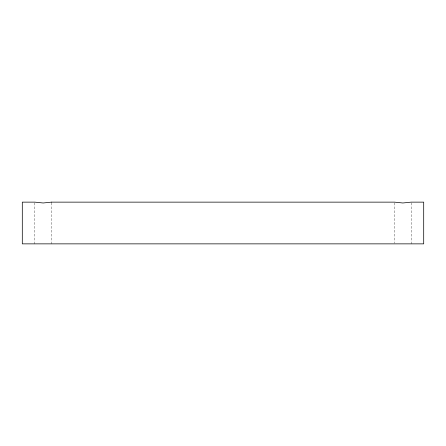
<?xml version="1.0" encoding="UTF-8"?>
<svg xmlns="http://www.w3.org/2000/svg" width="446" height="446" viewBox="0 0 446 446"><rect width="100%" height="100%" fill="white"/><g stroke="black" fill="none" stroke-linecap="round" stroke-linejoin="round"><path stroke-width="0.33" stroke-dasharray="2.23 1.67" d="M411.184 202.835L411.184 243.862M394.493 202.835L394.493 243.165M51.507 202.835L51.507 243.862M34.816 202.835L34.816 243.862"/><path stroke-width="0.67" d="M51.507 202.138L43.162 202.98L34.816 202.138L22.3 202.138L22.3 243.862L423.7 243.862L423.7 202.138L411.184 202.138L402.838 202.98L394.493 202.138L51.507 202.138"/></g></svg>
